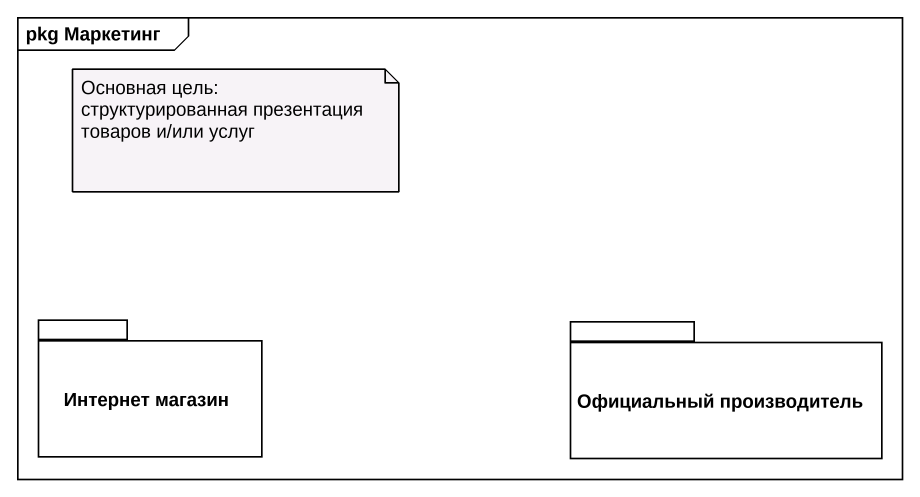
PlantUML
@startuml
mainframe pkg Маркетинг
package "Интернет магазин" as Интернет_магазин {
}
package "Официальный производитель" as Официальный_производитель {
}
note as N1
  Основная цель:
  структурированная презентация товаров и/или услуг
end note
@enduml
